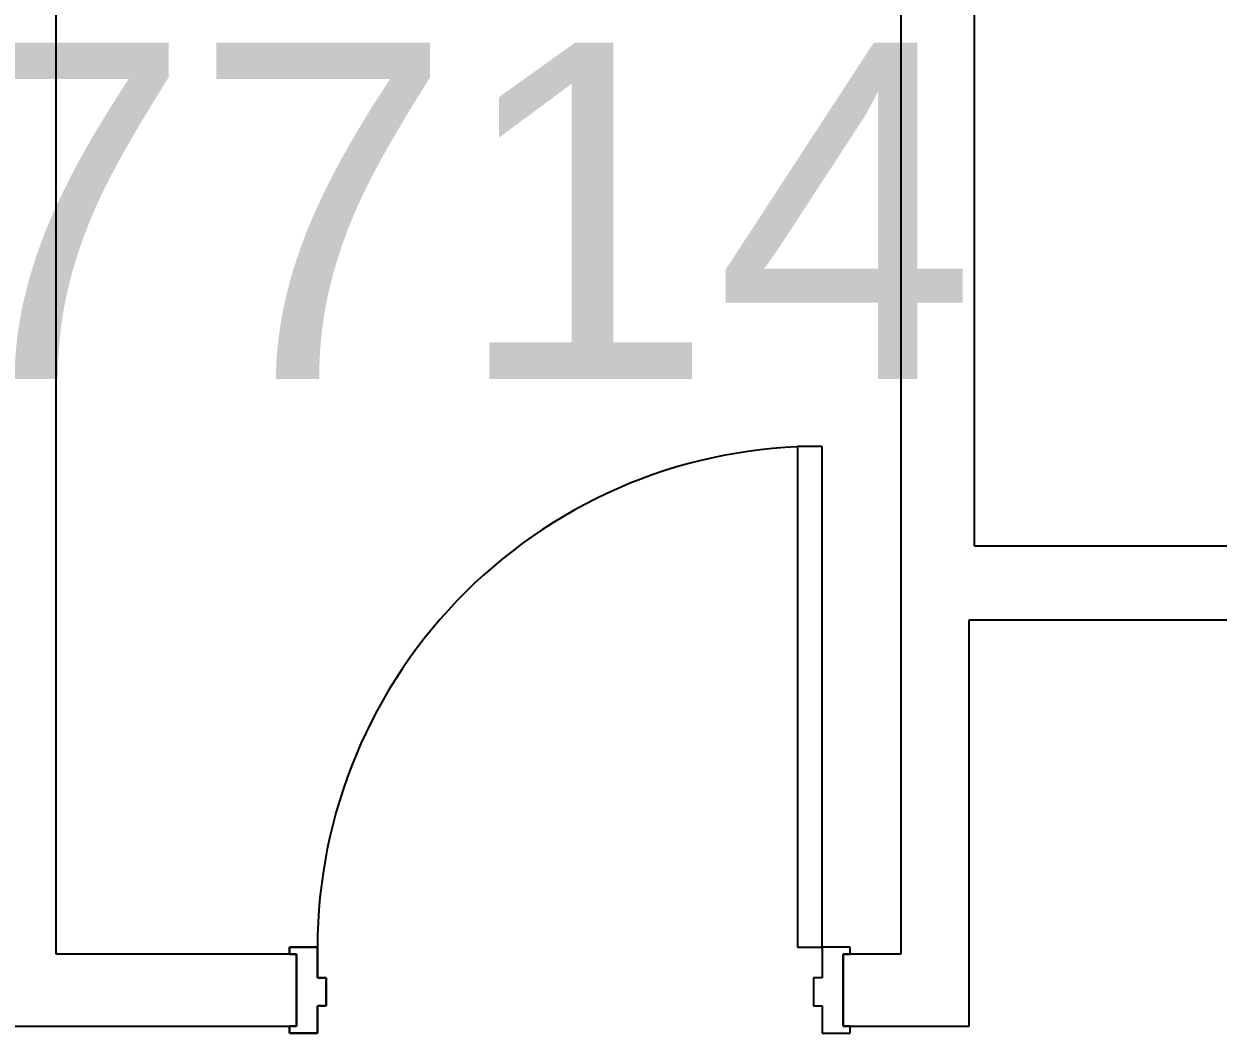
# Model space of a CAD drawing. Header units: inches. Extents: x -59 to 5673, y -29 to 4299.
# Drawn here: x 1340.8 to 1426, y 3466.6 to 3538.6 of the extents above; entities that cross this region are included whole.
import ezdxf

# ---------------------------------------------------------------- set-up
doc = ezdxf.new("R2010")
doc.units = ezdxf.units.IN
doc.header["$LTSCALE"] = 96
doc.header["$MEASUREMENT"] = 0
for name, color, linetype in [('A-ANNO-ROOM', 4, 'Continuous'), ('A-DOOR', 2, 'Continuous'), ('A-WALL-FULL', 6, 'Continuous')]:
    doc.layers.add(name, color=color, linetype=linetype)
doc.styles.add('ARIAL', font='arial.ttf')

msp = doc.modelspace()

# ---------------------------------------------------------------- linework, layer by layer
at = {"layer": 'A-DOOR'}
for p, q in [((1395.953, 3508.452), (1395.953, 3472.702)), ((1397.703, 3508.452), (1395.953, 3508.452)), ((1397.703, 3472.702), (1397.703, 3508.452)), ((1359.703, 3472.202), (1359.703, 3472.702)), ((1359.703, 3472.702), (1361.703, 3472.702)), ((1359.703, 3472.702), (1359.703, 3472.202)), ((1361.703, 3472.702), (1359.703, 3472.702)), ((1361.703, 3472.702), (1361.703, 3470.515)), ((1361.703, 3470.515), (1361.703, 3472.702)), ((1395.953, 3472.702), (1397.703, 3472.702)), ((1397.703, 3472.702), (1397.703, 3470.515)), ((1399.703, 3472.702), (1397.703, 3472.702)), ((1399.703, 3472.702), (1397.703, 3472.702)), ((1397.703, 3472.702), (1397.703, 3470.515)), ((1399.703, 3472.202), (1399.703, 3472.702)), ((1399.703, 3472.202), (1399.703, 3472.702)), ((1360.203, 3472.202), (1359.703, 3472.202)), ((1359.703, 3472.202), (1360.203, 3472.202)), ((1360.203, 3467.077), (1360.203, 3472.202)), ((1360.203, 3472.202), (1360.203, 3467.077)), ((1399.203, 3467.077), (1399.203, 3472.202)), ((1399.203, 3472.202), (1399.703, 3472.202)), ((1361.703, 3470.515), (1362.328, 3470.515)), ((1362.328, 3470.515), (1361.703, 3470.515)), ((1362.328, 3470.515), (1362.328, 3468.515)), ((1362.328, 3468.515), (1362.328, 3470.515)), ((1397.084, 3470.515), (1397.084, 3468.515)), ((1397.703, 3470.515), (1397.084, 3470.515)), ((1397.703, 3470.515), (1397.084, 3470.515)), ((1397.084, 3470.515), (1397.084, 3468.515)), ((1361.703, 3468.515), (1361.703, 3466.577)), ((1362.328, 3468.515), (1361.703, 3468.515)), ((1361.703, 3466.577), (1361.703, 3468.515)), ((1361.703, 3468.515), (1362.328, 3468.515)), ((1397.084, 3468.515), (1397.703, 3468.515)), ((1397.084, 3468.515), (1397.703, 3468.515)), ((1397.703, 3468.515), (1397.703, 3466.577)), ((1397.703, 3468.515), (1397.703, 3466.577)), ((1359.703, 3467.077), (1360.203, 3467.077)), ((1359.703, 3466.577), (1359.703, 3467.077)), ((1360.203, 3467.077), (1359.703, 3467.077)), ((1359.703, 3467.077), (1359.703, 3466.577)), ((1361.703, 3466.577), (1359.703, 3466.577)), ((1359.703, 3466.577), (1361.703, 3466.577)), ((1397.703, 3466.577), (1399.703, 3466.577)), ((1397.703, 3466.577), (1399.703, 3466.577)), ((1399.703, 3467.077), (1399.203, 3467.077)), ((1399.703, 3466.577), (1399.703, 3467.077)), ((1399.703, 3466.577), (1399.703, 3467.077))]:
    msp.add_line(p, q, dxfattribs=at)
msp.add_arc((1397.49, 3472.665), 35.787, 89.65952, 179.94121, dxfattribs=at)
msp.add_arc((1397.49, 3472.665), 35.787, 89.65952, 179.94121, dxfattribs=at)
at = {"layer": 'A-WALL-FULL'}
for p, q in [((1408.578, 3501.331), (1408.578, 3598.826)), ((1343.078, 3472.202), (1343.078, 3570.693)), ((1403.328, 3570.693), (1403.328, 3496.081)), ((1504.328, 3501.331), (1408.578, 3501.331)), ((1403.328, 3496.076), (1403.328, 3472.202)), ((1408.203, 3496.081), (1499.078, 3496.081)), ((1408.203, 3467.077), (1408.203, 3496.081)), ((1408.203, 3471.952), (1408.203, 3496.081)), ((1360.203, 3472.202), (1343.078, 3472.202)), ((1360.203, 3467.077), (1360.203, 3472.202)), ((1403.328, 3472.202), (1399.203, 3472.202)), ((1399.203, 3472.202), (1399.203, 3467.077)), ((1408.203, 3467.702), (1408.203, 3471.952)), ((1302.703, 3467.077), (1360.203, 3467.077)), ((1335.578, 3467.077), (1360.203, 3467.077)), ((1399.203, 3467.077), (1408.203, 3467.077))]:
    msp.add_line(p, q, dxfattribs=at)

# ---------------------------------------------------------------- texts
at = {"layer": 'A-ANNO-ROOM', "style": 'ARIAL'}
msp.add_text('7714', height=24, dxfattribs=at).set_placement((1334.131, 3513.272))

doc.saveas('drawing.dxf')
